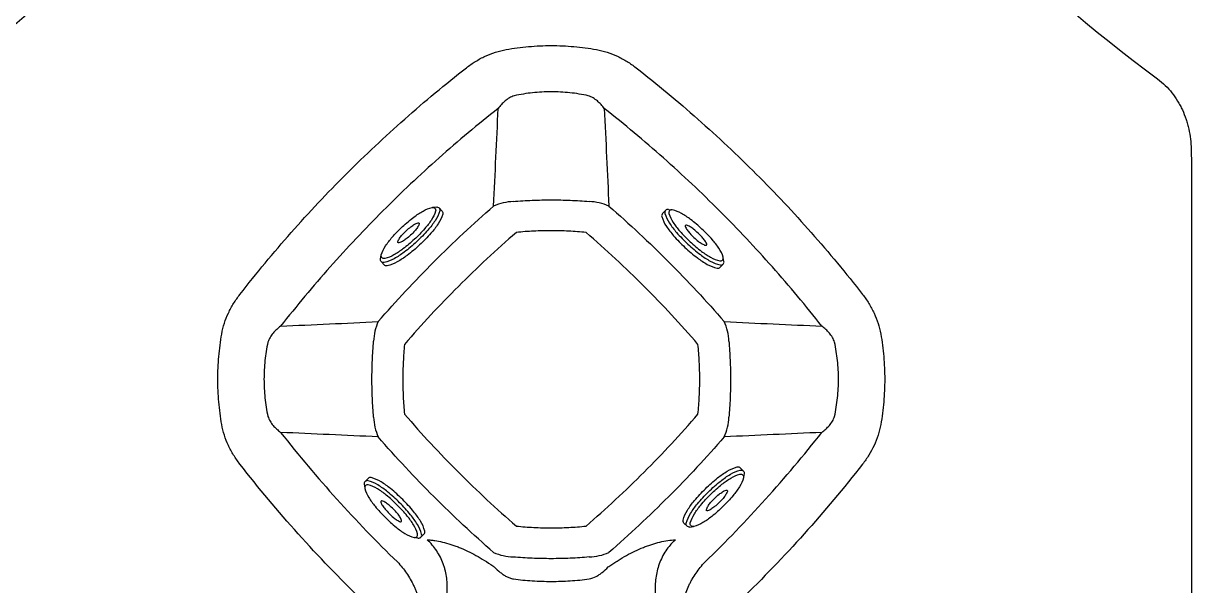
# Model space of a CAD drawing. Extents: x 528 to 612, y 788 to 934.
# Drawn here: x 557.69 to 585.32, y 841.19 to 854.48 of the extents above; entities that cross this region are included whole.
import ezdxf

# ---------------------------------------------------------------- set-up
doc = ezdxf.new("R2010")
doc.units = 0
doc.header["$MEASUREMENT"] = 0
doc.layers.add('1', color=4, linetype='Continuous')
doc.layers.add('JET', color=3, linetype='Continuous')

# ---------------------------------------------------------------- blocks, each defined once
blk = doc.blocks.new('MINI')
at = {"layer": '1', "color": 3}
for p, q in [((0.223, 0.931), (0.327, 0.931)), ((0.391, 0.895), (0.44, 0.828)), ((0.391, 0.895), (0.391, 0.895)), ((0.386, -0.902), (0.441, -0.828)), ((0.223, -0.932), (0.327, -0.932)), ((0.327, -0.932), (0.327, -0.932))]:
    blk.add_line(p, q, dxfattribs=at)
for points in [[(0.223, 0.931, 0.267867), (0.159, 0.895, 0.072378), (0.065, 0.659, 0.034036), (0.019, 0.384, 0.024706), (0, 0, 0.024706), (0.019, -0.384, 0.034036), (0.065, -0.659, 0.072378), (0.159, -0.895, 0.267867), (0.223, -0.932, 0.267867)], [(0.391, 0.895, 0.267867), (0.327, 0.931, 0.267867), (0.264, 0.895, 0.072378), (0.17, 0.659, 0.034036), (0.123, 0.384, 0.024706), (0.104, 0, 0.024706), (0.123, -0.384, 0.034036), (0.17, -0.659, 0.072378), (0.264, -0.895, 0.267867), (0.327, -0.932, 0.267867)], [(0.327, -0.932, 0.238458), (0.386, -0.902, 0.072378)]]:
    blk.add_lwpolyline(points, format="xyb", dxfattribs=at)
for points in [[(0.386, -0.855, 0.267867), (0.445, -0.822, 0.072378), (0.531, -0.605, 0.034036), (0.574, -0.352, 0.024706), (0.591, 0, 0.024706), (0.574, 0.352, 0.034036), (0.531, 0.605, 0.072378), (0.445, 0.822, 0.267867), (0.386, 0.855, 0.267867), (0.328, 0.822, 0.072378), (0.242, 0.605, 0.034036), (0.199, 0.352, 0.024706), (0.182, 0, 0.024706), (0.199, -0.352, 0.034036), (0.242, -0.605, 0.072378), (0.328, -0.822, 0.267867)], [(0.388, 0.343, 0.280852), (0.368, 0.331, 0.066452), (0.337, 0.244, 0.030521), (0.321, 0.143, 0.022038), (0.315, 0.003, 0.022038), (0.321, -0.137, 0.030521), (0.337, -0.238, 0.066452), (0.368, -0.325, 0.280852), (0.388, -0.337, 0.280852), (0.408, -0.325, 0.066452), (0.439, -0.238, 0.030521), (0.454, -0.137, 0.022038), (0.46, 0.003, 0.022038), (0.454, 0.143, 0.030521), (0.439, 0.244, 0.066452), (0.408, 0.331, 0.280852)]]:
    blk.add_lwpolyline(points, format="xyb", close=True, dxfattribs=at)
blk = doc.blocks.new('2018 FLASH')
at = {"layer": '1', "linetype": 'Continuous', "lineweight": 25}
for centre, radius, start, end in [((4.203, 80.217), 39.779, 306.5147, 323.1471), ((80.217, 80.217), 39.779, 216.8529, 233.4853), ((41.359, 44.096), 1.254, 92.1571, 114.0629), ((43.061, 44.095), 1.254, 65.936, 87.8327), ((39.264, 42.001), 1.254, 155.9378, 177.8319), ((45.156, 42.001), 1.254, 2.1648, 24.0597), ((39.264, 40.299), 1.254, 182.1581, 204.0657), ((45.156, 40.299), 1.254, 335.9341, 357.8418), ((41.359, 38.203), 1.254, 245.934, 267.8391), ((43.061, 38.203), 1.254, 272.1668, 294.0635)]:
    blk.add_arc(centre, radius, start, end, dxfattribs=at)
for points, knots in [([(40.205, 48.51), (40.274, 48.564), (40.345, 48.614), (40.456, 48.682), (40.494, 48.704), (40.571, 48.746), (40.609, 48.765), (40.727, 48.82), (40.807, 48.851), (40.972, 48.904), (41.056, 48.925), (41.142, 48.94)], [0, 0, 0, 0, 0.25, 0.25, 0.375, 0.375, 0.5, 0.5, 0.75, 0.75, 1, 1, 1, 1]), ([(41.142, 48.94), (41.318, 48.971), (41.496, 48.995), (41.763, 49.018), (41.853, 49.024), (42.032, 49.032), (42.21, 49.036), (42.389, 49.032), (42.568, 49.024), (42.658, 49.018), (42.925, 48.995), (43.103, 48.971), (43.279, 48.94)], [0, 0, 0, 0, 0.25, 0.25, 0.375, 0.375, 0.5, 0.625, 0.625, 0.75, 0.75, 1, 1, 1, 1]), ([(43.279, 48.94), (43.365, 48.925), (43.45, 48.903), (43.617, 48.85), (43.697, 48.818), (43.853, 48.745), (43.929, 48.704), (44.076, 48.613), (44.147, 48.563), (44.215, 48.51)], [0, 0, 0, 0, 0.25, 0.25, 0.5, 0.5, 0.75, 0.75, 1, 1, 1, 1]), ([(34.85, 43.155), (35.239, 43.654), (35.643, 44.141), (36.271, 44.852), (36.485, 45.086), (36.918, 45.547), (37.359, 46.001), (37.813, 46.442), (38.274, 46.875), (38.508, 47.088), (39.219, 47.717), (39.706, 48.121), (40.205, 48.51)], [0, 0, 0, 0, 0.25, 0.25, 0.375, 0.375, 0.5, 0.625, 0.625, 0.75, 0.75, 1, 1, 1, 1]), ([(44.215, 48.51), (44.715, 48.12), (45.201, 47.716), (45.913, 47.088), (46.147, 46.875), (46.608, 46.441), (47.062, 46.001), (47.502, 45.547), (47.936, 45.086), (48.149, 44.852), (48.777, 44.141), (49.181, 43.654), (49.571, 43.155)], [0, 0, 0, 0, 0.25, 0.25, 0.375, 0.375, 0.5, 0.625, 0.625, 0.75, 0.75, 1, 1, 1, 1]), ([(56.547, 48.246), (56.676, 48.151), (56.788, 48.041), (56.934, 47.856), (56.979, 47.791), (57.041, 47.688), (57.061, 47.653), (57.098, 47.583), (57.116, 47.548), (57.165, 47.44), (57.194, 47.366), (57.232, 47.253), (57.243, 47.215), (57.264, 47.138), (57.274, 47.099), (57.3, 46.983), (57.313, 46.905), (57.333, 46.747), (57.339, 46.668), (57.341, 46.588)], [0, 0, 0, 0, 0.25, 0.25, 0.375, 0.375, 0.4375, 0.4375, 0.5, 0.5, 0.625, 0.625, 0.6875, 0.6875, 0.75, 0.75, 0.875, 0.875, 1, 1, 1, 1]), ([(41.334, 47.849), (41.294, 47.836), (41.256, 47.818), (41.185, 47.776), (41.152, 47.752), (41.089, 47.699), (41.06, 47.67), (41.005, 47.611), (40.979, 47.58), (40.955, 47.548)], [0, 0, 0, 0, 0.25, 0.25, 0.5, 0.5, 0.75, 0.75, 1, 1, 1, 1]), ([(43.086, 47.849), (42.942, 47.88), (42.797, 47.903), (42.578, 47.926), (42.504, 47.932), (42.357, 47.94), (42.21, 47.943), (42.063, 47.94), (41.916, 47.932), (41.843, 47.926), (41.624, 47.903), (41.478, 47.88), (41.334, 47.849)], [0, 0, 0, 0, 0.25, 0.25, 0.375, 0.375, 0.5, 0.625, 0.625, 0.75, 0.75, 1, 1, 1, 1]), ([(43.465, 47.547), (43.441, 47.58), (43.415, 47.611), (43.361, 47.67), (43.331, 47.699), (43.269, 47.751), (43.236, 47.775), (43.182, 47.807), (43.164, 47.817), (43.126, 47.835), (43.106, 47.842), (43.086, 47.849)], [0, 0, 0, 0, 0.25, 0.25, 0.5, 0.5, 0.75, 0.75, 0.875, 0.875, 1, 1, 1, 1]), ([(40.955, 47.548), (40.477, 47.172), (40.011, 46.782), (39.33, 46.177), (39.106, 45.972), (38.663, 45.555), (38.228, 45.132), (37.805, 44.696), (37.388, 44.254), (37.183, 44.03), (36.578, 43.348), (36.188, 42.882), (35.812, 42.405)], [0, 0, 0, 0, 0.25, 0.25, 0.375, 0.375, 0.5, 0.625, 0.625, 0.75, 0.75, 1, 1, 1, 1]), ([(40.848, 45.241), (40.866, 45.627), (40.884, 46.012), (40.92, 46.781), (40.938, 47.164), (40.955, 47.548)], [0, 0, 0, 0, 0.5, 0.5, 1, 1, 1, 1]), ([(43.465, 47.547), (43.483, 47.164), (43.5, 46.78), (43.536, 46.012), (43.554, 45.627), (43.573, 45.241)], [0, 0, 0, 0, 0.5, 0.5, 1, 1, 1, 1]), ([(48.608, 42.404), (48.232, 42.882), (47.843, 43.348), (47.238, 44.029), (47.032, 44.254), (46.616, 44.696), (46.193, 45.132), (45.757, 45.555), (45.315, 45.972), (45.09, 46.177), (44.409, 46.782), (43.943, 47.172), (43.465, 47.547)], [0, 0, 0, 0, 0.25, 0.25, 0.375, 0.375, 0.5, 0.625, 0.625, 0.75, 0.75, 1, 1, 1, 1]), ([(57.341, 46.588), (57.344, 46.444), (57.347, 46.3), (57.349, 46.084), (57.35, 46.013), (57.35, 45.869), (57.35, 45.797), (57.35, 45.437), (57.35, 45.149), (57.35, 44.286), (57.351, 42.56), (57.352, 38.532), (57.352, 35.079), (57.352, 32.777)], [0, 0, 0, 0, 0.03125, 0.03125, 0.046875, 0.046875, 0.0625, 0.0625, 0.125, 0.125, 0.25, 0.5, 1, 1, 1, 1]), ([(41.312, 45.349), (41.461, 45.362), (41.611, 45.372), (41.91, 45.385), (42.06, 45.388), (42.36, 45.388), (42.51, 45.385), (42.809, 45.372), (42.959, 45.362), (43.108, 45.349)], [0, 0, 0, 0, 0.25, 0.25, 0.5, 0.5, 0.75, 0.75, 1, 1, 1, 1]), ([(38.119, 42.512), (38.33, 42.755), (38.546, 42.994), (38.985, 43.465), (39.208, 43.696), (39.892, 44.379), (40.362, 44.818), (40.848, 45.241)], [0, 0, 0, 0, 0.25, 0.25, 0.5, 0.5, 1, 1, 1, 1]), ([(43.573, 45.241), (43.815, 45.03), (44.055, 44.814), (44.525, 44.375), (44.757, 44.151), (45.44, 43.468), (45.879, 42.998), (46.301, 42.512)], [0, 0, 0, 0, 0.25, 0.25, 0.5, 0.5, 1, 1, 1, 1]), ([(41.386, 44.619), (40.913, 44.211), (40.457, 43.786), (39.795, 43.124), (39.578, 42.9), (39.153, 42.443), (38.945, 42.21), (38.741, 41.974)], [0, 0, 0, 0, 0.5, 0.5, 0.75, 0.75, 1, 1, 1, 1]), ([(43.035, 44.618), (42.898, 44.632), (42.76, 44.643), (42.485, 44.657), (42.348, 44.66), (42.072, 44.66), (41.935, 44.657), (41.66, 44.643), (41.523, 44.633), (41.386, 44.619)], [0, 0, 0, 0, 0.25, 0.25, 0.5, 0.5, 0.75, 0.75, 1, 1, 1, 1]), ([(45.679, 41.974), (45.271, 42.446), (44.846, 42.903), (44.185, 43.565), (43.96, 43.781), (43.503, 44.206), (43.271, 44.414), (43.035, 44.618)], [0, 0, 0, 0, 0.5, 0.5, 0.75, 0.75, 1, 1, 1, 1]), ([(34.42, 42.218), (34.435, 42.305), (34.456, 42.389), (34.509, 42.556), (34.541, 42.636), (34.614, 42.793), (34.656, 42.868), (34.746, 43.015), (34.796, 43.086), (34.85, 43.155)], [0, 0, 0, 0, 0.25, 0.25, 0.5, 0.5, 0.75, 0.75, 1, 1, 1, 1]), ([(49.571, 43.155), (49.624, 43.086), (49.674, 43.014), (49.743, 42.903), (49.765, 42.865), (49.806, 42.789), (49.826, 42.75), (49.881, 42.632), (49.912, 42.552), (49.965, 42.388), (49.986, 42.304), (50.001, 42.218)], [0, 0, 0, 0, 0.25, 0.25, 0.375, 0.375, 0.5, 0.5, 0.75, 0.75, 1, 1, 1, 1]), ([(35.812, 42.405), (35.78, 42.38), (35.749, 42.355), (35.689, 42.3), (35.661, 42.271), (35.608, 42.208), (35.584, 42.175), (35.552, 42.122), (35.542, 42.103), (35.525, 42.065), (35.517, 42.046), (35.51, 42.025)], [0, 0, 0, 0, 0.25, 0.25, 0.5, 0.5, 0.75, 0.75, 0.875, 0.875, 1, 1, 1, 1]), ([(35.812, 42.405), (36.195, 42.422), (36.579, 42.44), (37.348, 42.475), (37.732, 42.493), (38.119, 42.512)], [0, 0, 0, 0, 0.5, 0.5, 1, 1, 1, 1]), ([(46.301, 42.512), (46.688, 42.493), (47.073, 42.475), (47.841, 42.44), (48.225, 42.422), (48.608, 42.404)], [0, 0, 0, 0, 0.5, 0.5, 1, 1, 1, 1]), ([(48.91, 42.025), (48.897, 42.065), (48.879, 42.103), (48.837, 42.174), (48.812, 42.208), (48.76, 42.27), (48.731, 42.3), (48.672, 42.354), (48.64, 42.38), (48.608, 42.404)], [0, 0, 0, 0, 0.25, 0.25, 0.5, 0.5, 0.75, 0.75, 1, 1, 1, 1]), ([(34.419, 40.081), (34.388, 40.257), (34.365, 40.434), (34.341, 40.702), (34.335, 40.791), (34.327, 40.97), (34.324, 41.149), (34.327, 41.328), (34.335, 41.507), (34.341, 41.597), (34.365, 41.864), (34.388, 42.042), (34.42, 42.218)], [0, 0, 0, 0, 0.25, 0.25, 0.375, 0.375, 0.5, 0.625, 0.625, 0.75, 0.75, 1, 1, 1, 1]), ([(35.51, 42.025), (35.48, 41.881), (35.457, 41.736), (35.433, 41.517), (35.428, 41.443), (35.42, 41.296), (35.416, 41.149), (35.42, 41.002), (35.428, 40.855), (35.433, 40.782), (35.457, 40.563), (35.48, 40.417), (35.51, 40.273)], [0, 0, 0, 0, 0.25, 0.25, 0.375, 0.375, 0.5, 0.625, 0.625, 0.75, 0.75, 1, 1, 1, 1]), ([(38.01, 40.251), (37.997, 40.401), (37.987, 40.55), (37.974, 40.85), (37.971, 41), (37.971, 41.3), (37.974, 41.449), (37.988, 41.749), (37.997, 41.899), (38.01, 42.048)], [0, 0, 0, 0, 0.25, 0.25, 0.5, 0.5, 0.75, 0.75, 1, 1, 1, 1]), ([(46.41, 42.048), (46.423, 41.899), (46.432, 41.749), (46.446, 41.45), (46.449, 41.3), (46.449, 41), (46.446, 40.85), (46.433, 40.55), (46.423, 40.401), (46.41, 40.251)], [0, 0, 0, 0, 0.25, 0.25, 0.5, 0.5, 0.75, 0.75, 1, 1, 1, 1]), ([(48.91, 40.273), (48.94, 40.417), (48.963, 40.562), (48.987, 40.782), (48.992, 40.855), (49, 41.002), (49.004, 41.149), (49, 41.296), (48.992, 41.443), (48.987, 41.517), (48.964, 41.736), (48.94, 41.881), (48.91, 42.025)], [0, 0, 0, 0, 0.25, 0.25, 0.375, 0.375, 0.5, 0.625, 0.625, 0.75, 0.75, 1, 1, 1, 1]), ([(50.001, 42.218), (50.032, 42.041), (50.055, 41.864), (50.079, 41.596), (50.085, 41.507), (50.093, 41.328), (50.096, 41.149), (50.093, 40.97), (50.085, 40.791), (50.079, 40.702), (50.055, 40.434), (50.032, 40.257), (50.001, 40.081)], [0, 0, 0, 0, 0.25, 0.25, 0.375, 0.375, 0.5, 0.625, 0.625, 0.75, 0.75, 1, 1, 1, 1]), ([(38.741, 41.974), (38.727, 41.837), (38.717, 41.7), (38.703, 41.425), (38.699, 41.287), (38.699, 41.012), (38.703, 40.874), (38.716, 40.599), (38.727, 40.462), (38.741, 40.325)], [0, 0, 0, 0, 0.25, 0.25, 0.5, 0.5, 0.75, 0.75, 1, 1, 1, 1]), ([(45.679, 40.325), (45.693, 40.462), (45.704, 40.599), (45.717, 40.874), (45.721, 41.012), (45.721, 41.287), (45.717, 41.425), (45.703, 41.7), (45.693, 41.837), (45.679, 41.974)], [0, 0, 0, 0, 0.25, 0.25, 0.5, 0.5, 0.75, 0.75, 1, 1, 1, 1]), ([(34.85, 39.144), (34.796, 39.213), (34.746, 39.284), (34.677, 39.395), (34.655, 39.433), (34.614, 39.51), (34.594, 39.548), (34.54, 39.666), (34.508, 39.746), (34.456, 39.91), (34.435, 39.994), (34.419, 40.081)], [0, 0, 0, 0, 0.25, 0.25, 0.375, 0.375, 0.5, 0.5, 0.75, 0.75, 1, 1, 1, 1]), ([(35.51, 40.273), (35.524, 40.233), (35.541, 40.195), (35.583, 40.124), (35.608, 40.091), (35.661, 40.028), (35.689, 39.999), (35.749, 39.944), (35.78, 39.918), (35.812, 39.894)], [0, 0, 0, 0, 0.25, 0.25, 0.5, 0.5, 0.75, 0.75, 1, 1, 1, 1]), ([(38.741, 40.325), (39.149, 39.853), (39.573, 39.396), (40.235, 38.734), (40.46, 38.517), (40.917, 38.092), (41.149, 37.884), (41.386, 37.68)], [0, 0, 0, 0, 0.5, 0.5, 0.75, 0.75, 1, 1, 1, 1]), ([(43.035, 37.68), (43.507, 38.088), (43.964, 38.513), (44.626, 39.175), (44.842, 39.399), (45.267, 39.856), (45.475, 40.089), (45.679, 40.325)], [0, 0, 0, 0, 0.5, 0.5, 0.75, 0.75, 1, 1, 1, 1]), ([(48.608, 39.894), (48.64, 39.918), (48.671, 39.944), (48.731, 39.999), (48.759, 40.028), (48.812, 40.09), (48.836, 40.123), (48.868, 40.177), (48.878, 40.196), (48.895, 40.234), (48.903, 40.253), (48.91, 40.273)], [0, 0, 0, 0, 0.25, 0.25, 0.5, 0.5, 0.75, 0.75, 0.875, 0.875, 1, 1, 1, 1]), ([(50.001, 40.081), (49.985, 39.994), (49.964, 39.91), (49.911, 39.743), (49.879, 39.662), (49.806, 39.506), (49.765, 39.431), (49.674, 39.284), (49.624, 39.213), (49.57, 39.144)], [0, 0, 0, 0, 0.25, 0.25, 0.5, 0.5, 0.75, 0.75, 1, 1, 1, 1]), ([(38.118, 39.787), (37.732, 39.806), (37.347, 39.824), (36.579, 39.859), (36.195, 39.877), (35.812, 39.894)], [0, 0, 0, 0, 0.5, 0.5, 1, 1, 1, 1]), ([(35.812, 39.894), (36.237, 39.353), (36.681, 38.827), (37.603, 37.805), (38.08, 37.31), (38.574, 36.832)], [0, 0, 0, 0, 0.5, 0.5, 1, 1, 1, 1]), ([(40.848, 37.058), (40.605, 37.269), (40.366, 37.485), (39.895, 37.924), (39.663, 38.148), (38.98, 38.831), (38.541, 39.301), (38.118, 39.787)], [0, 0, 0, 0, 0.25, 0.25, 0.5, 0.5, 1, 1, 1, 1]), ([(46.302, 39.787), (46.09, 39.544), (45.875, 39.305), (45.436, 38.834), (45.212, 38.603), (44.529, 37.92), (44.058, 37.481), (43.573, 37.058)], [0, 0, 0, 0, 0.25, 0.25, 0.5, 0.5, 1, 1, 1, 1]), ([(45.846, 36.832), (46.34, 37.31), (46.817, 37.805), (47.739, 38.827), (48.183, 39.353), (48.608, 39.894)], [0, 0, 0, 0, 0.5, 0.5, 1, 1, 1, 1]), ([(48.608, 39.894), (48.225, 39.877), (47.841, 39.859), (47.073, 39.824), (46.688, 39.806), (46.302, 39.787)], [0, 0, 0, 0, 0.5, 0.5, 1, 1, 1, 1]), ([(37.72, 35.949), (37.205, 36.447), (36.708, 36.963), (35.75, 38.029), (35.29, 38.579), (34.85, 39.144)], [0, 0, 0, 0, 0.5, 0.5, 1, 1, 1, 1]), ([(49.57, 39.144), (49.13, 38.579), (48.67, 38.029), (47.712, 36.963), (47.215, 36.447), (46.7, 35.949)], [0, 0, 0, 0, 0.5, 0.5, 1, 1, 1, 1]), ([(41.386, 37.68), (41.523, 37.666), (41.66, 37.656), (41.935, 37.642), (42.072, 37.639), (42.348, 37.639), (42.485, 37.642), (42.76, 37.656), (42.898, 37.666), (43.035, 37.68)], [0, 0, 0, 0, 0.25, 0.25, 0.5, 0.5, 0.75, 0.75, 1, 1, 1, 1]), ([(39.275, 37.357), (39.279, 37.357), (39.282, 37.357), (39.29, 37.356), (39.301, 37.356), (39.327, 37.354), (39.349, 37.351), (39.394, 37.346), (39.425, 37.343), (39.516, 37.329), (39.578, 37.317), (39.705, 37.287), (39.769, 37.269), (39.867, 37.238), (39.899, 37.226), (39.966, 37.202), (39.999, 37.19), (40.166, 37.123), (40.298, 37.06), (40.497, 36.951), (40.564, 36.912), (40.696, 36.83), (40.763, 36.786), (40.828, 36.74)], [0, 0, 0, 0, 0.007813, 0.007813, 0.015625, 0.03125, 0.0625, 0.0625, 0.125, 0.125, 0.25, 0.25, 0.375, 0.375, 0.4375, 0.4375, 0.5, 0.5, 0.75, 0.75, 0.875, 0.875, 1, 1, 1, 1]), ([(39.749, 36.106), (39.756, 36.222), (39.752, 36.336), (39.731, 36.506), (39.72, 36.562), (39.701, 36.646), (39.693, 36.674), (39.677, 36.729), (39.668, 36.757), (39.638, 36.84), (39.615, 36.893), (39.562, 36.998), (39.533, 37.048), (39.437, 37.192), (39.362, 37.279), (39.275, 37.357)], [0, 0, 0, 0, 0.25, 0.25, 0.375, 0.375, 0.4375, 0.4375, 0.5, 0.5, 0.625, 0.625, 0.75, 0.75, 1, 1, 1, 1]), ([(43.592, 36.741), (43.625, 36.763), (43.658, 36.786), (43.724, 36.829), (43.757, 36.85), (43.857, 36.912), (43.923, 36.951), (44.123, 37.061), (44.256, 37.124), (44.422, 37.19), (44.456, 37.203), (44.522, 37.227), (44.555, 37.238), (44.652, 37.269), (44.716, 37.287), (44.842, 37.317), (44.904, 37.329), (45.026, 37.347), (45.086, 37.354), (45.145, 37.357)], [0, 0, 0, 0, 0.0625, 0.0625, 0.125, 0.125, 0.25, 0.25, 0.5, 0.5, 0.5625, 0.5625, 0.625, 0.625, 0.75, 0.75, 0.875, 0.875, 1, 1, 1, 1]), ([(45.145, 37.357), (45.123, 37.338), (45.102, 37.318), (45.062, 37.276), (45.042, 37.255), (44.986, 37.19), (44.951, 37.144), (44.887, 37.049), (44.858, 36.999), (44.806, 36.894), (44.783, 36.841), (44.723, 36.676), (44.697, 36.565), (44.675, 36.394), (44.67, 36.337), (44.668, 36.251), (44.667, 36.222), (44.668, 36.164), (44.669, 36.135), (44.671, 36.106)], [0, 0, 0, 0, 0.0625, 0.0625, 0.125, 0.125, 0.25, 0.25, 0.375, 0.375, 0.5, 0.5, 0.75, 0.75, 0.875, 0.875, 0.9375, 0.9375, 1, 1, 1, 1]), ([(38.574, 36.832), (38.614, 36.79), (38.651, 36.747), (38.722, 36.659), (38.756, 36.614), (38.851, 36.475), (38.908, 36.377), (38.969, 36.249), (38.981, 36.223), (39.003, 36.171), (39.013, 36.145), (39.044, 36.067), (39.061, 36.014), (39.109, 35.855), (39.132, 35.746), (39.146, 35.636)], [0, 0, 0, 0, 0.125, 0.125, 0.25, 0.25, 0.5, 0.5, 0.5625, 0.5625, 0.625, 0.625, 0.75, 0.75, 1, 1, 1, 1]), ([(43.108, 36.95), (42.959, 36.937), (42.809, 36.927), (42.51, 36.914), (42.36, 36.91), (42.06, 36.91), (41.91, 36.914), (41.611, 36.927), (41.461, 36.936), (41.312, 36.949)], [0, 0, 0, 0, 0.25, 0.25, 0.5, 0.5, 0.75, 0.75, 1, 1, 1, 1]), ([(45.274, 35.636), (45.281, 35.691), (45.29, 35.746), (45.314, 35.855), (45.327, 35.909), (45.375, 36.07), (45.415, 36.174), (45.476, 36.301), (45.489, 36.326), (45.515, 36.376), (45.529, 36.401), (45.571, 36.475), (45.601, 36.522), (45.697, 36.661), (45.768, 36.749), (45.846, 36.832)], [0, 0, 0, 0, 0.125, 0.125, 0.25, 0.25, 0.5, 0.5, 0.5625, 0.5625, 0.625, 0.625, 0.75, 0.75, 1, 1, 1, 1]), ([(41.006, 36.586), (41.028, 36.568), (41.051, 36.55), (41.099, 36.517), (41.124, 36.502), (41.175, 36.476), (41.202, 36.464), (41.257, 36.444), (41.285, 36.437), (41.314, 36.432)], [0, 0, 0, 0, 0.25, 0.25, 0.5, 0.5, 0.75, 0.75, 1, 1, 1, 1]), ([(43.106, 36.432), (43.165, 36.442), (43.219, 36.462), (43.296, 36.503), (43.321, 36.518), (43.369, 36.55), (43.392, 36.568), (43.414, 36.586)], [0, 0, 0, 0, 0.5, 0.5, 0.75, 0.75, 1, 1, 1, 1]), ([(41.314, 36.432), (41.463, 36.412), (41.612, 36.398), (41.911, 36.378), (42.06, 36.373), (42.36, 36.373), (42.51, 36.378), (42.809, 36.398), (42.958, 36.412), (43.106, 36.432)], [0, 0, 0, 0, 0.25, 0.25, 0.5, 0.5, 0.75, 0.75, 1, 1, 1, 1])]:
    blk.add_open_spline(points, degree=3, knots=knots, dxfattribs=at)
for points in [[(40.828, 36.74), (40.84, 36.732), (40.852, 36.724), (40.864, 36.715)], [(43.556, 36.715), (43.568, 36.724), (43.58, 36.732), (43.592, 36.741)], [(40.864, 36.715), (40.91, 36.67), (40.958, 36.627), (41.006, 36.586)], [(43.414, 36.586), (43.462, 36.627), (43.51, 36.67), (43.556, 36.715)]]:
    blk.add_open_spline(points, degree=3, dxfattribs=at)
at = {"layer": 'JET', "xscale": -1}
for p, rotation in [((39.097, 44.323), 312.9041240241183), ((45.856, 38.564), 134.4311301582545)]:
    blk.add_blockref('MINI', p, dxfattribs=dict(at, rotation=rotation))
at = {"layer": 'JET'}
for p, rotation in [((45.371, 44.266), 47.09587597588174), ((38.698, 38.307), 225.1065679446924)]:
    blk.add_blockref('MINI', p, dxfattribs=dict(at, rotation=rotation))

msp = doc.modelspace()

# ---------------------------------------------------------------- block references
at = {"layer": '1'}
msp.add_blockref('2018 FLASH', (527.965, 804.919), dxfattribs=at)

doc.saveas('drawing.dxf')
